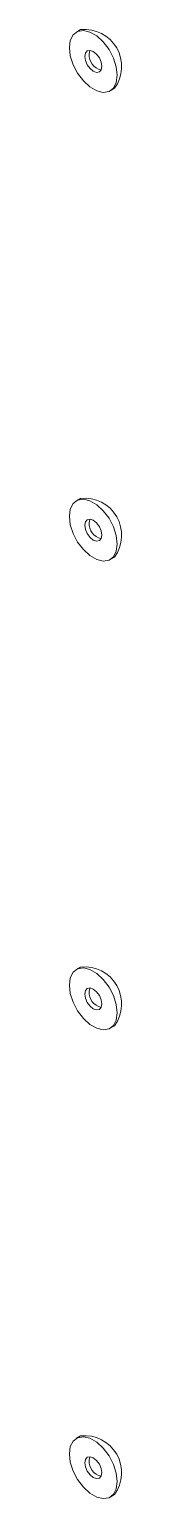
# Model space of a CAD drawing. Header units: inches. Extents: x 0.03 to 2.74, y 0.01 to 1.91.
# Drawn here: x 0.4776 to 0.47935, y 1.0994 to 1.14862 of the extents above; entities that cross this region are included whole.
import ezdxf

# ---------------------------------------------------------------- set-up
doc = ezdxf.new("R2010")
doc.units = ezdxf.units.IN
doc.header["$MEASUREMENT"] = 0

msp = doc.modelspace()

# ---------------------------------------------------------------- linework, layer by layer
at = {"linetype": 'Continuous', "lineweight": 15}
for p, q in [((0.4779756667339503, 1.148609349464792), (0.4778329034023964, 1.14852693394775)), ((0.4789684864573283, 1.146559833260937), (0.4791112497888821, 1.146642248777979)), ((0.4779756667339503, 1.132906641543912), (0.4778329034023964, 1.132824226026869)), ((0.4789684864573283, 1.130857125340057), (0.4791112497888821, 1.130939540857099)), ((0.4779756667339503, 1.117203933623032), (0.4778329034023964, 1.11712151810599)), ((0.4789684864573283, 1.115154417419177), (0.4791112497888821, 1.11523683293622)), ((0.4779756667339503, 1.101501225702153), (0.4778329034023964, 1.10141881018511)), ((0.4789684864573283, 1.099451709498297), (0.4791112497888821, 1.09953412501534))]:
    msp.add_line(p, q, dxfattribs=at)
at = {"linetype": 'Continuous', "lineweight": 15, "flags": 128}
for points in [[(0.4775976511898716, 1.148006970887707), (0.4776301801038361, 1.148249450064987), (0.4777251315465772, 1.148434727936765), (0.4778748131169019, 1.148547794391759), (0.4780670985041731, 1.148579489458217), (0.4782864098898792, 1.148527245390353), (0.4785149799698455, 1.148395294691838), (0.4787342913555517, 1.148194327223525), (0.478926576742823, 1.147940624174496), (0.4790762583131477, 1.147654739056954), (0.4791712097558886, 1.147359832582898), (0.4792037386698532, 1.147079796320979), (0.4791712097558886, 1.146837317143699), (0.4790762583131477, 1.146652039271921), (0.478926576742823, 1.146538972816927), (0.4787342913555517, 1.146507277750469), (0.4785149799698455, 1.146559521818333), (0.4782864098898792, 1.146691472516848), (0.478067098504173, 1.146892439985161), (0.4778748131169019, 1.14714614303419), (0.4777251315465772, 1.147432028151732), (0.4776301801038361, 1.147726934625788), (0.4775976511898716, 1.148006970887707)], [(0.4781151682667545, 1.147708214638428), (0.4781369026898308, 1.147821844340423), (0.4781987970901693, 1.147893080919604), (0.4782914286063925, 1.147911079252549), (0.4784006949298624, 1.147873099256225), (0.4785099612533322, 1.147784923040782), (0.4786025927695555, 1.147659974635701), (0.478664487169894, 1.147517276302996), (0.4786862215929703, 1.147378552570258), (0.478664487169894, 1.147264922868263), (0.4786025927695555, 1.147193686289083), (0.4785099612533322, 1.147175687956137), (0.4784006949298624, 1.147213667952461), (0.4782914286063925, 1.147301844167905), (0.4781987970901693, 1.147426792572986), (0.4781369026898308, 1.14756949090569), (0.4781151682667545, 1.147708214638428)], [(0.4782579315983084, 1.14779063015547), (0.4782796660213847, 1.147904259857466), (0.4782832316158907, 1.147911715907167)], [(0.4775976511898716, 1.132304262966827), (0.4776301801038361, 1.132546742144108), (0.4777251315465772, 1.132732020015885), (0.4778748131169019, 1.132845086470879), (0.4780670985041731, 1.132876781537337), (0.4782864098898792, 1.132824537469474), (0.4785149799698455, 1.132692586770959), (0.4787342913555517, 1.132491619302645), (0.478926576742823, 1.132237916253616), (0.4790762583131477, 1.131952031136074), (0.4791712097558886, 1.131657124662018), (0.4792037386698532, 1.131377088400099), (0.4791712097558886, 1.131134609222819), (0.4790762583131477, 1.130949331351041), (0.478926576742823, 1.130836264896047), (0.4787342913555517, 1.130804569829589), (0.4785149799698455, 1.130856813897453), (0.4782864098898792, 1.130988764595968), (0.478067098504173, 1.131189732064281), (0.4778748131169019, 1.13144343511331), (0.4777251315465772, 1.131729320230852), (0.4776301801038361, 1.132024226704909), (0.4775976511898716, 1.132304262966827)], [(0.4781151682667545, 1.132005506717548), (0.4781369026898308, 1.132119136419544), (0.4781987970901693, 1.132190372998724), (0.4782914286063925, 1.13220837133167), (0.4784006949298624, 1.132170391335345), (0.4785099612533322, 1.132082215119902), (0.4786025927695555, 1.131957266714821), (0.478664487169894, 1.131814568382116), (0.4786862215929703, 1.131675844649378), (0.478664487169894, 1.131562214947383), (0.4786025927695555, 1.131490978368203), (0.4785099612533322, 1.131472980035257), (0.4784006949298624, 1.131510960031581), (0.4782914286063925, 1.131599136247025), (0.4781987970901693, 1.131724084652105), (0.4781369026898308, 1.13186678298481), (0.4781151682667545, 1.132005506717548)], [(0.4782579315983084, 1.132087922234591), (0.4782796660213847, 1.132201551936586), (0.4782832316158869, 1.132209007986279)], [(0.4775976511898716, 1.116601555045947), (0.4776301801038361, 1.116844034223228), (0.4777251315465772, 1.117029312095005), (0.4778748131169019, 1.117142378549999), (0.4780670985041731, 1.117174073616457), (0.4782864098898792, 1.117121829548594), (0.4785149799698455, 1.116989878850079), (0.4787342913555517, 1.116788911381765), (0.478926576742823, 1.116535208332736), (0.4790762583131477, 1.116249323215194), (0.4791712097558886, 1.115954416741138), (0.4792037386698532, 1.11567438047922), (0.4791712097558886, 1.115431901301939), (0.4790762583131477, 1.115246623430162), (0.478926576742823, 1.115133556975168), (0.4787342913555517, 1.115101861908709), (0.4785149799698455, 1.115154105976573), (0.4782864098898792, 1.115286056675088), (0.478067098504173, 1.115487024143402), (0.4778748131169019, 1.11574072719243), (0.4777251315465772, 1.116026612309972), (0.4776301801038361, 1.116321518784029), (0.4775976511898716, 1.116601555045947)], [(0.4781151682667545, 1.116302798796668), (0.4781369026898308, 1.116416428498664), (0.4781987970901693, 1.116487665077844), (0.4782914286063925, 1.11650566341079), (0.4784006949298624, 1.116467683414465), (0.4785099612533322, 1.116379507199022), (0.4786025927695555, 1.116254558793941), (0.478664487169894, 1.116111860461237), (0.4786862215929703, 1.115973136728498), (0.478664487169894, 1.115859507026503), (0.4786025927695555, 1.115788270447323), (0.4785099612533322, 1.115770272114377), (0.4784006949298624, 1.115808252110702), (0.4782914286063925, 1.115896428326145), (0.4781987970901693, 1.116021376731226), (0.4781369026898308, 1.116164075063931), (0.4781151682667545, 1.116302798796668)], [(0.4782579315983084, 1.116385214313711), (0.4782796660213847, 1.116498844015706), (0.478283231615924, 1.116506300065473)], [(0.4775976511898716, 1.100898847125068), (0.4776301801038361, 1.101141326302348), (0.4777251315465772, 1.101326604174126), (0.4778748131169019, 1.101439670629119), (0.4780670985041731, 1.101471365695578), (0.4782864098898792, 1.101419121627714), (0.4785149799698455, 1.101287170929199), (0.4787342913555517, 1.101086203460885), (0.478926576742823, 1.100832500411857), (0.4790762583131477, 1.100546615294315), (0.4791712097558886, 1.100251708820258), (0.4792037386698532, 1.09997167255834), (0.4791712097558886, 1.09972919338106), (0.4790762583131477, 1.099543915509282), (0.478926576742823, 1.099430849054288), (0.4787342913555517, 1.09939915398783), (0.4785149799698455, 1.099451398055693), (0.4782864098898792, 1.099583348754208), (0.478067098504173, 1.099784316222522), (0.4778748131169019, 1.100038019271551), (0.4777251315465772, 1.100323904389093), (0.4776301801038361, 1.100618810863149), (0.4775976511898716, 1.100898847125068)], [(0.4781151682667545, 1.100600090875788), (0.4781369026898308, 1.100713720577784), (0.4781987970901693, 1.100784957156964), (0.4782914286063925, 1.10080295548991), (0.4784006949298624, 1.100764975493586), (0.4785099612533322, 1.100676799278142), (0.4786025927695555, 1.100551850873061), (0.478664487169894, 1.100409152540357), (0.4786862215929703, 1.100270428807619), (0.478664487169894, 1.100156799105623), (0.4786025927695555, 1.100085562526443), (0.4785099612533322, 1.100067564193497), (0.4784006949298624, 1.100105544189822), (0.4782914286063925, 1.100193720405265), (0.4781987970901693, 1.100318668810346), (0.4781369026898308, 1.100461367143051), (0.4781151682667545, 1.100600090875788)], [(0.4782579315983084, 1.100682506392831), (0.4782796660213847, 1.100796136094827), (0.4782832316158792, 1.100803592144505)]]:
    msp.add_lwpolyline(points, dxfattribs=at)
at = {"linetype": 'Continuous', "lineweight": 15}
for centre, radius, start, end in [((0.4781074278311251, 1.147374084111883), 0.001242272707107911, 323.9061200998595, 96.08850336744823), ((0.4787794776700955, 1.147765958179174), 0.0005221293052597761, 177.2916159290876, 256.8757973951668), ((0.4781074278311245, 1.131671376191003), 0.001242272707108509, 323.9061200998844, 96.08850336741696), ((0.4787794776701012, 1.132063250258297), 0.0005221293052653815, 177.2916159294337, 256.875797393709), ((0.4781074278311245, 1.115968668270123), 0.001242272707108288, 323.9061200998761, 96.08850336741804), ((0.4787794776700477, 1.116360542337391), 0.0005221293052130472, 177.2916159262115, 256.8757974076368), ((0.4781074278311245, 1.100265960349243), 0.001242272707108509, 323.9061200998844, 96.08850336741696), ((0.4787794776701126, 1.100657834416543), 0.0005221293052762904, 177.2916159300768, 256.8757973908412)]:
    msp.add_arc(centre, radius, start, end, dxfattribs=at)

doc.saveas('drawing.dxf')
